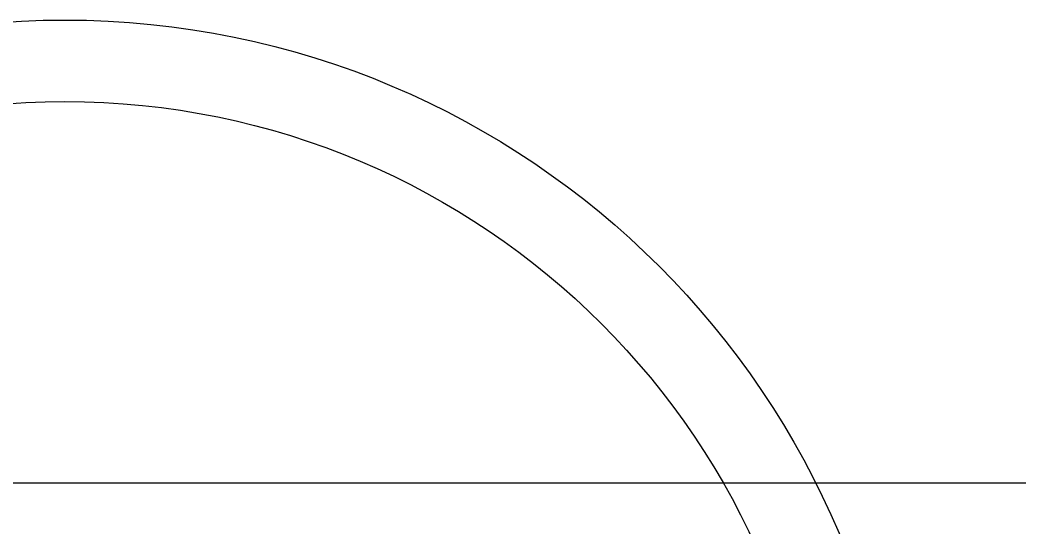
# Model space of a CAD drawing. Header units: metres. Extents: x -325 to 301, y -147 to 149.
# Drawn here: x 63.786 to 65.953, y 83.359 to 84.46 of the extents above; entities that cross this region are included whole.
import ezdxf

# ---------------------------------------------------------------- set-up
doc = ezdxf.new("R2010")
doc.units = ezdxf.units.M
doc.layers.add('-aux', color=50, linetype='Continuous', plot=False)
doc.layers.add('-AUX_MON', color=3, linetype='Continuous', plot=False)

msp = doc.modelspace()

# ---------------------------------------------------------------- linework, layer by layer
at = {"layer": '-aux'}
msp.add_lwpolyline([(12.23447743480324, 83.4566912249669), (142.2344774348032, 83.4566912249669)], dxfattribs=at)
at = {"layer": '-AUX_MON'}
for radius in [1.820887697150468, 1.644287805263133]:
    msp.add_circle((63.88302346029013, 82.63905007828603), radius, dxfattribs=at)

doc.saveas('drawing.dxf')
